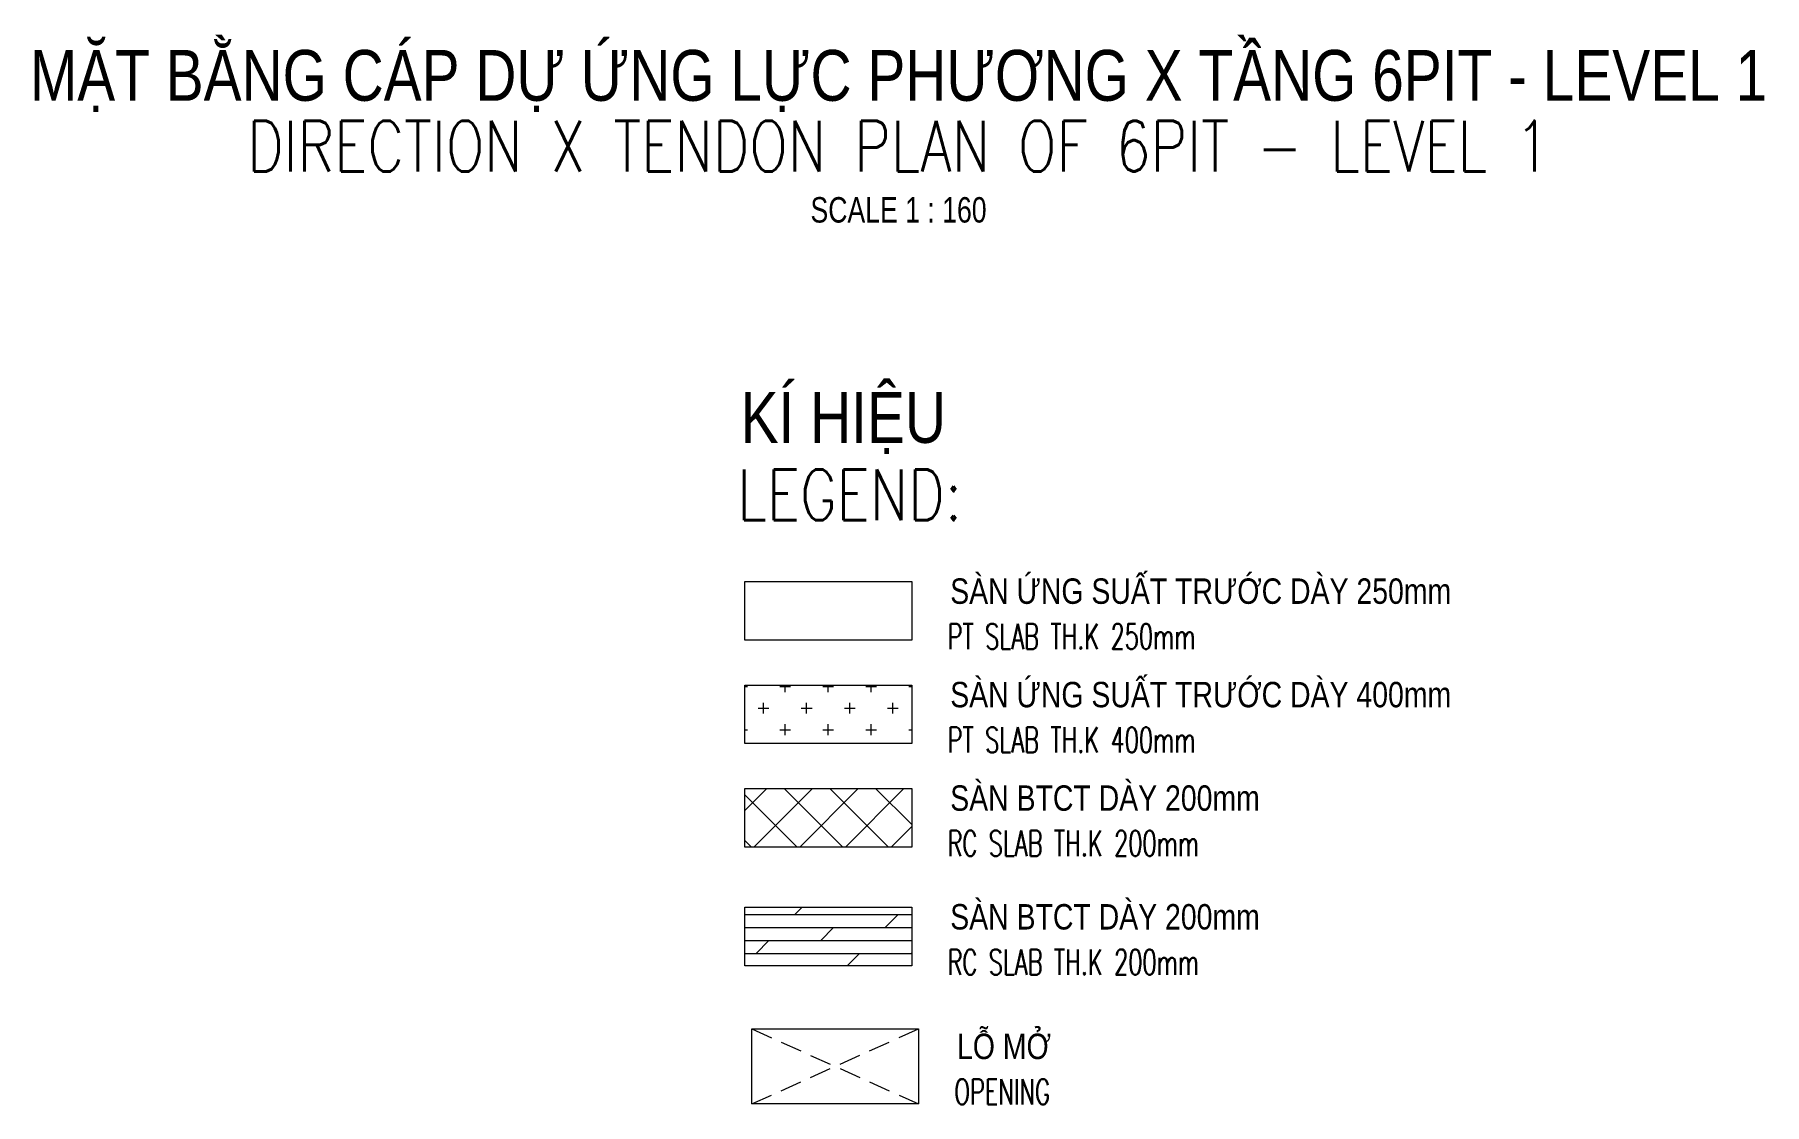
# Model space of a CAD drawing. Header units: millimetres. Extents: x 125183 to 591045, y -24154 to 44743.
# Drawn here: x 402947 to 428447, y -24065 to -8287 of the extents above; entities that cross this region are included whole.
import ezdxf
from ezdxf.enums import TextEntityAlignment as Align

# ---------------------------------------------------------------- set-up
doc = ezdxf.new("R2010")
doc.units = ezdxf.units.MM
doc.linetypes.add('DASHED2', pattern=[9.525, 6.35, -3.175])
for name, color, linetype, lineweight in [('NDC_S_ANNO', 7, 'Continuous', 20), ('NDC_S_ENG TEXT', 2, 'Continuous', 20), ('NDC_S_ENG TITLE', 3, 'Continuous', 20), ('NDC_S_HATCH MATERIAL', 8, 'Continuous', 13), ('NDC_S_OPENING', 9, 'DASHED2', 13), ('NDC_S_SLAB', 2, 'Continuous', 20), ('NDC_S_TEXT SYMBOL', 7, 'Continuous', 20), ('NDC_S_VN TEXT', 7, 'Continuous', 20), ('NDC_S_VN TITLE', 6, 'Continuous', 35)]:
    doc.layers.add(name, color=color, linetype=linetype, lineweight=lineweight)
doc.styles.add('$0$NDC_EN TXT', font='romans.shx', dxfattribs={"width": 0.8})
doc.styles.add('NDC_ANNO', font='', dxfattribs={"width": 0.8})
doc.styles.add('NDC_EN TXT', font='romans.shx', dxfattribs={"width": 0.8})
doc.styles.add('NDC_VIE TXT', font='arial.ttf', dxfattribs={"width": 0.8})
doc.styles.get('NDC_ANNO').set_extended_font_data('Dotum')

# ---------------------------------------------------------------- blocks, each defined once
blk = doc.blocks.new('Drawing name_symbol')
at = {"layer": 'NDC_S_ENG TITLE', "style": 'NDC_EN TXT', "width": 0.8}
blk.add_attdef('SECTDET1', text='', height=5, dxfattribs=at).set_placement((0, 1.01), align=Align.CENTER)
at = {"layer": 'NDC_S_TEXT SYMBOL', "lineweight": 25, "style": 'NDC_ANNO', "width": 0.8}
blk.add_attdef('SSCALE', text='', height=2.5, dxfattribs=at).set_placement((0, -4), align=Align.CENTER)
at = {"layer": 'NDC_S_VN TITLE', "style": 'NDC_VIE TXT', "width": 0.8}
blk.add_attdef('SECTDET2', text='', height=5, dxfattribs=at).set_placement((0, 7.97), align=Align.CENTER)

msp = doc.modelspace()

# ---------------------------------------------------------------- hatches: boundary and pattern name
at = {"layer": 'NDC_S_HATCH MATERIAL', "ltscale": 100}
h = msp.add_hatch(dxfattribs=at)
h.set_pattern_fill('CROSS', color=256, scale=50)
h.set_pattern_definition([(0, (209461.38, -9648.62), (317.5, 317.5), [158.75, -476.25]), (90, (209540.75, -9728), (-317.5, 317.5), [158.75, -476.25])])
h.paths.add_polyline_path([(413419, -17880), (413419, -18744), (415878, -18744), (415878, -17880)])
h = msp.add_hatch(dxfattribs=at)
h.set_pattern_fill('ANSI37', color=256, scale=150)
h.set_pattern_definition([(45, (217539.2, -15574.14), (-336.7596, 336.7596), []), (135, (217539.2, -15574.14), (-336.7596, -336.7596), [])])
h.paths.add_polyline_path([(413419, -19406), (413419, -20270), (415878, -20270), (415878, -19406)])
h = msp.add_hatch(dxfattribs=at)
h.set_pattern_fill('DOLMIT', color=256, scale=30)
h.set_pattern_definition([(0, (230321.57, -882.83), (0, 190.5), []), (45, (230321.6, -882.83), (-380.9997, 380.9997), [269.4077, -538.8154])])
h.paths.add_polyline_path([(415878, -21157), (413419, -21157), (413419, -22021), (415878, -22021)])

# ---------------------------------------------------------------- linework, layer by layer
at = {"layer": 'NDC_S_OPENING', "ltscale": 50}
for p, q in [((413519, -22950), (415977, -24058)), ((413519, -24058), (415977, -22950))]:
    msp.add_line(p, q, dxfattribs=at)
at = {"layer": 'NDC_S_SLAB'}
for points in [[(413419, -16354), (415878, -16354), (415878, -17218), (413419, -17218)], [(413419, -17880), (415878, -17880), (415878, -18744), (413419, -18744)], [(413419, -19406), (415878, -19406), (415878, -20270), (413419, -20270)], [(413419, -21157), (415878, -21157), (415878, -22021), (413419, -22021)], [(413519, -22950), (415977, -22950), (415977, -24058), (413519, -24058)]]:
    msp.add_lwpolyline(points, close=True, dxfattribs=at)

# ---------------------------------------------------------------- block references
at = {"layer": 'NDC_S_ANNO', "xscale": 150, "yscale": 150, "zscale": 150}
msp.add_blockref('Drawing name_symbol', (415683, -10459), dxfattribs=at).add_auto_attribs({'SECTDET1': 'DIRECTION X TENDON PLAN OF 6PIT - LEVEL 1', 'SECTDET2': 'MẶT BẰNG CÁP DỰ ỨNG LỰC PHƯƠNG X TẦNG 6PIT - LEVEL 1', 'SSCALE': 'SCALE 1 : 160'})

# ---------------------------------------------------------------- texts
at = {"layer": 'NDC_S_ENG TEXT', "style": '$0$NDC_EN TXT'}
for s, height, width, p in [('LEGEND:', 750, 0.8, (413305, -15449)), ('PT SLAB TH.K 250mm', 375, 0.65, (416406, -17350)), ('PT SLAB TH.K 400mm', 375, 0.65, (416406, -18876)), ('RC SLAB TH.K 200mm', 375, 0.65, (416406, -20402)), ('RC SLAB TH.K 200mm', 375, 0.65, (416406, -22154)), ('OPENING', 375, 0.65, (416506, -24065))]:
    msp.add_text(s, height=height, dxfattribs=dict(at, width=width)).set_placement(p)
at = {"layer": 'NDC_S_VN TEXT', "style": 'NDC_VIE TXT', "width": 0.8}
msp.add_text('KÍ HIỆU', height=750, dxfattribs=at).set_placement((413355, -13558), align=Align.TOP_LEFT)
for s, p in [('SÀN ỨNG SUẤT TRƯỚC DÀY 250mm', (416445, -16682)), ('SÀN ỨNG SUẤT TRƯỚC DÀY 400mm', (416445, -18208)), ('SÀN BTCT DÀY 200mm', (416445, -19734)), ('SÀN BTCT DÀY 200mm', (416445, -21485)), ('LỖ MỞ', (416545, -23396))]:
    msp.add_text(s, height=375, dxfattribs=at).set_placement(p)

doc.saveas('drawing.dxf')
